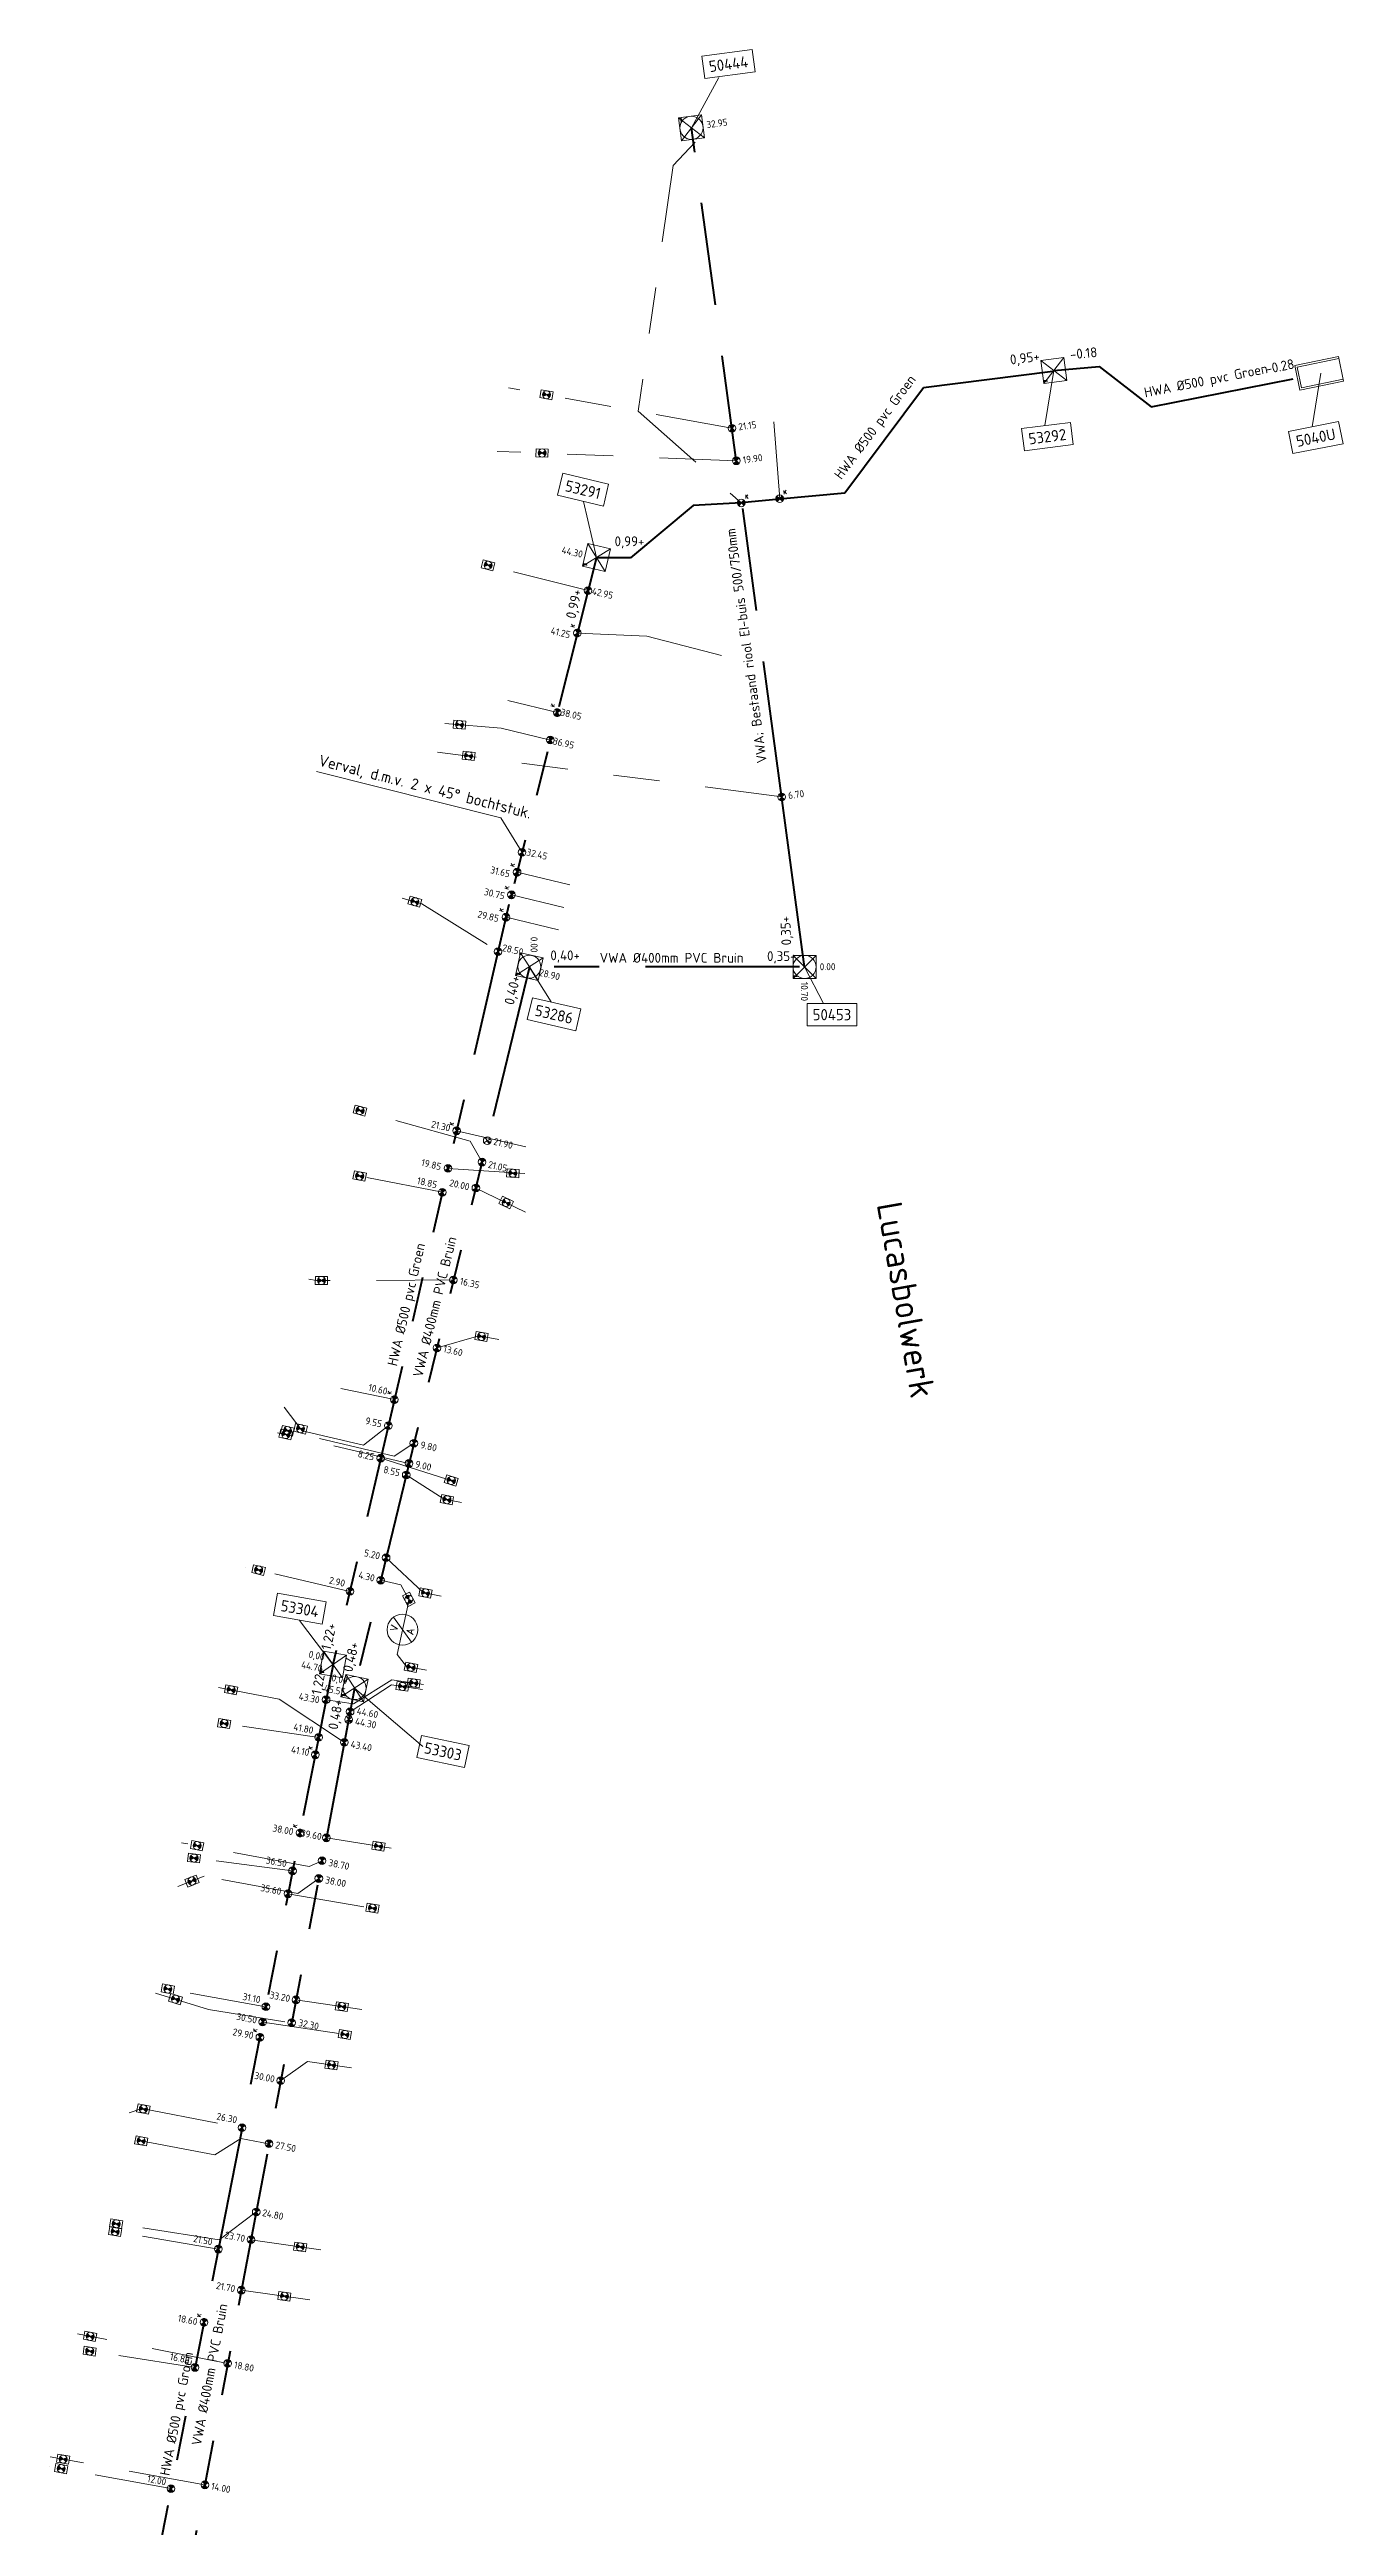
# Model space of a CAD drawing. Header units: metres. Extents: x 137020 to 137625, y 456122 to 456341.
# Drawn here: x 137063.1 to 137113.5, y 456228 to 456324.4 of the extents above; entities that cross this region are included whole.
import ezdxf

# ---------------------------------------------------------------- set-up
doc = ezdxf.new("R2010")
doc.units = ezdxf.units.M
for name, pattern in [('RI-GWA_KOLKAANSLUITING', [15.6, 3, -1.8, 1.8, -1.8, 1.8, -1.8, 1.8, -1.8]), ('RI-GWA_PVC', [18.45, 6, -1.8, 1.75, -1.8, 1.75, -1.8, 1.75, -1.8]), ('RI-HWA_BETON_EI', [32, 12, -2, 4, -2, 4, -2, 4, -2])]:
    doc.linetypes.add(name, pattern=pattern)
for name, color, linetype, lineweight in [('B-BH-OG-BEBOUWING_STRAATNAAM-T50', 7, 'Continuous', 9), ('B-WE-RI-VWA_TRANSPORTLEIDING_EI-buis 500-750mm-G', 251, 'RI-HWA_BETON_EI', 50), ('R-OI-RI-SWA_BOB-S', 7, 'Continuous', 9), ('R-OI-RI-SWA_PUTNUMMER-S', 7, 'Continuous', 15), ('R-VH-RI-MAATVOERING-T25', 7, 'Continuous', 9), ('R-VH-RI-MATERIAAL-T25', 7, 'Continuous', 9), ('R-WE-RI-HWA_HULPSTUK_ERFSCHEIDINGSPUT-125_FASE_RESTANT-S', 150, 'Continuous', 9), ('R-WE-RI-HWA_KOLKLEIDING_PVC_125-G', 3, 'RI-GWA_KOLKAANSLUITING', 18), ('R-WE-RI-HWA_RIOOLPUT-S', 150, 'Continuous', 9), ('R-WE-RI-HWA_TRANSPORTLEIDING_PVC_125-G', 150, 'RI-GWA_KOLKAANSLUITING', 18), ('R-WE-RI-HWA_TRANSPORTLEIDING_PVC_125-INLAAT-S', 150, 'Continuous', 9), ('R-WE-RI-HWA_TRANSPORTLEIDING_PVC_125-INLAATKOLK-S', 150, 'Continuous', 9), ('R-WE-RI-HWA_TRANSPORTLEIDING_PVC_500-G', 104, 'RI-GWA_PVC', 40), ('R-WE-RI-HWA_TRANSPORTLEIDING_VERVAL-S', 104, 'Continuous', 9), ('R-WE-RI-HWA_UITSTROOMBAK-S', 7, 'Continuous', 9), ('R-WE-RI-VWA_HULPSTUK_ERFSCHEIDINGSPUT-125_FASE_RESTANT-S', 30, 'Continuous', 9), ('R-WE-RI-VWA_RIOOLPUT-S', 20, 'Continuous', 9), ('R-WE-RI-VWA_TRANSPORTLEIDING_PVC_125-G', 30, 'RI-GWA_KOLKAANSLUITING', 18), ('R-WE-RI-VWA_TRANSPORTLEIDING_PVC_125-INLAAT-S', 30, 'Continuous', 9), ('R-WE-RI-VWA_TRANSPORTLEIDING_PVC_160_VERLOOP_125_FASE_BLIND-S', 30, 'Continuous', 9), ('R-WE-RI-VWA_TRANSPORTLEIDING_PVC_400-G', 20, 'RI-GWA_PVC', 40), ('R-WE-RI-VWA_VETAFSCHEIDER-RIOOLPUT-S', 20, 'Continuous', 9)]:
    doc.layers.add(name, color=color, linetype=linetype, lineweight=lineweight)

# ---------------------------------------------------------------- blocks, each defined once
blk = doc.blocks.new('SRI-HULP_ONTSTOP-SO')
at = {"linetype": 'Continuous', "lineweight": 9}
h = blk.add_hatch(color=0, dxfattribs=at)
edge = h.paths.add_edge_path()
edge.add_arc((0, 0), 1.05, 146.30993, 180)
edge.add_arc((0, 0), 1.05, 180, 213.69007)
edge.add_line((-0.87, -0.58), (0, 0))
edge.add_line((0, 0), (-0.87, 0.58))
h = blk.add_hatch(color=0, dxfattribs=at)
edge = h.paths.add_edge_path()
edge.add_line((0, 0), (0.87, -0.58))
edge.add_arc((0, 0), 1.05, 326.30993, 360)
edge.add_arc((0, 0), 1.05, 0, 33.69007)
edge.add_line((0.87, 0.58), (0, 0))
at = {"color": 0, "linetype": 'Continuous', "lineweight": 9}
for p, q in [((1.57, 1.05), (-1.58, 1.05)), ((-1.58, 1.05), (-1.58, -1.05)), ((0.87, 0.58), (-0.87, -0.58)), ((-0.87, 0.58), (0.87, -0.58)), ((1.57, -1.05), (1.57, 1.05)), ((-1.58, -1.05), (1.57, -1.05))]:
    blk.add_line(p, q, dxfattribs=at)
blk.add_circle((0, 0), 1.05, dxfattribs=at)
for tag in ['Commentaar', 'Z', 'Pointnumber']:
    blk.add_attdef(tag, (0, 0), '', height=0.2)
blk = doc.blocks.new('VWA_PUT')
at = {"color": 0, "linetype": 'Continuous', "lineweight": 9}
for p, q in [((0.3, 0.3), (-0.3, 0.3)), ((-0.3, 0.3), (-0.3, -0.3)), ((-0.3, 0.3), (0.3, -0.3)), ((0.3, 0.3), (-0.3, -0.3)), ((0.3, -0.3), (0.3, 0.3)), ((-0.3, -0.3), (0.3, -0.3))]:
    blk.add_line(p, q, dxfattribs=at)
blk.add_circle((0, 0), 0.3, dxfattribs=at)
at = {"color": 0, "linetype": 'Continuous', "lineweight": 9, "insert": (-0.3, -0.259), "char_height": 0.03775, "attachment_point": 7}
blk.add_mtext('\\Ftxt.shx|b0;VWA', dxfattribs=at)
for tag in ['Z', 'Commentaar', 'Pointnumber']:
    blk.add_attdef(tag, (0, 0), '', height=0.2)
blk = doc.blocks.new('HWA_PUT')
at = {"color": 0, "linetype": 'Continuous', "lineweight": 9}
for p, q in [((0.3, 0.3), (-0.3, 0.3)), ((-0.3, 0.3), (-0.3, -0.3)), ((-0.3, 0.3), (0.3, -0.3)), ((0.3, 0.3), (-0.3, -0.3)), ((0.3, -0.3), (0.3, 0.3)), ((-0.3, -0.3), (0.3, -0.3))]:
    blk.add_line(p, q, dxfattribs=at)
at = {"color": 0, "linetype": 'Continuous', "lineweight": 9, "insert": (-0.3, -0.259), "char_height": 0.03775, "attachment_point": 7}
blk.add_mtext('\\Ftxt.shx|b0;HWA', dxfattribs=at)
for tag in ['Z', 'Commentaar', 'Pointnumber']:
    blk.add_attdef(tag, (0, 0), '', height=0.2)
blk = doc.blocks.new('SRI-HULP_INLAAT_125MM-SO')
at = {"linetype": 'Continuous', "lineweight": 9}
h = blk.add_hatch(color=0, dxfattribs=at)
edge = h.paths.add_edge_path()
edge.add_arc((0, 0), 1, 135, 180)
edge.add_line((-1, 0), (-0.71, 0.71))
h = blk.add_hatch(color=0, dxfattribs=at)
edge = h.paths.add_edge_path()
edge.add_line((1, 0), (0, 0))
edge.add_line((0, 0), (0.71, -0.71))
edge.add_arc((0, 0), 1, 315, 360)
at = {"color": 0, "linetype": 'Continuous', "lineweight": 9}
for p, q in [((-0.71, 0.71), (0.71, -0.71)), ((-0.71, -0.71), (0.71, 0.71))]:
    blk.add_line(p, q, dxfattribs=at)
blk.add_circle((0, 0), 1, dxfattribs=at)
for tag in ['Commentaar', 'Z', 'Pointnumber']:
    blk.add_attdef(tag, (0, 0), '', height=0.2)
blk = doc.blocks.new('SRI-HULP_INLAAT_125MM-SO_1')
at = {"linetype": 'Continuous', "lineweight": 9}
h = blk.add_hatch(color=0, dxfattribs=at)
edge = h.paths.add_edge_path()
edge.add_arc((0, 0), 1, 135, 180)
edge.add_arc((0, 0), 1, 180, 225)
edge.add_line((-0.71, -0.71), (0, 0))
edge.add_line((0, 0), (-0.71, 0.71))
h = blk.add_hatch(color=0, dxfattribs=at)
edge = h.paths.add_edge_path()
edge.add_arc((0, 0), 1, 0, 45)
edge.add_line((0.71, 0.71), (0, 0))
edge.add_line((0, 0), (0.71, -0.71))
edge.add_arc((0, 0), 1, 315, 360)
at = {"color": 0, "linetype": 'Continuous', "lineweight": 9}
for p, q in [((-0.71, 0.71), (0.71, -0.71)), ((-0.71, -0.71), (0.71, 0.71))]:
    blk.add_line(p, q, dxfattribs=at)
blk.add_circle((0, 0), 1, dxfattribs=at)
for tag in ['Commentaar', 'Z', 'Pointnumber']:
    blk.add_attdef(tag, (0, 0), '', height=0.2)
blk = doc.blocks.new('SRI-HULP_INLAAT_Kolk-125MM-SO')
at = {"linetype": 'Continuous', "lineweight": 9}
h = blk.add_hatch(color=150, dxfattribs=at)
edge = h.paths.add_edge_path()
edge.add_arc((0, 0), 1, 135, 180)
edge.add_arc((0, 0), 1, 180, 225)
edge.add_line((-0.71, -0.71), (0, 0))
edge.add_line((0, 0), (-0.71, 0.71))
h = blk.add_hatch(color=150, dxfattribs=at)
edge = h.paths.add_edge_path()
edge.add_arc((0, 0), 1, 0, 45)
edge.add_line((0.71, 0.71), (0, 0))
edge.add_line((0, 0), (0.71, -0.71))
edge.add_arc((0, 0), 1, 315, 360)
at = {"color": 150, "linetype": 'Continuous', "lineweight": 9}
for p, q in [((-0.71, 0.71), (0.71, -0.71)), ((-0.71, -0.71), (0.71, 0.71))]:
    blk.add_line(p, q, dxfattribs=at)
blk.add_circle((0, 0), 1, dxfattribs=at)
at = {"color": 150, "linetype": 'Continuous', "lineweight": 0}
for start, end in [(135, 180), (180, 225), (0, 45), (315, 0)]:
    blk.add_arc((0, 0), 1, start, end, dxfattribs=at)
at = {"color": 150, "linetype": 'Continuous', "lineweight": 9, "insert": (1.54, 1.56), "char_height": 0.9438, "attachment_point": 5}
blk.add_mtext('\\Ftxt.shx|b0;K', dxfattribs=at)
for tag in ['Commentaar', 'Z', 'Pointnumber']:
    blk.add_attdef(tag, (0, 0), '', height=0.2)
blk = doc.blocks.new('SRI-AFSCHEIDER_VET-SO')
at = {"color": 0, "linetype": 'Continuous', "lineweight": 9}
blk.add_line((-2.66, -2.99), (2.66, 2.99), dxfattribs=at)
blk.add_circle((0, 0), 4, dxfattribs=at)
at = {"color": 0, "linetype": 'Continuous', "lineweight": 9, "char_height": 1.8498, "attachment_point": 5}
for s, insert in [('\\Ftxt.shx|b0;V', (-0.03, 2.2)), ('\\Ftxt.shx|b0;A', (0, -2.08))]:
    blk.add_mtext(s, dxfattribs=dict(at, insert=insert))
for tag in ['Commentaar', 'Z', 'Pointnumber']:
    blk.add_attdef(tag, (0, 0), '', height=0.2)
blk = doc.blocks.new('SRI-UITSTROOMBAK-SO')
at = {"color": 150, "linetype": 'Continuous', "lineweight": 9}
for p, q in [((-3.25, 11.56), (3.25, 11.56)), ((-3.25, 0), (-3.25, 11.56)), ((-2.75, 0.5), (-2.75, 11.56)), ((2.75, 0.5), (2.75, 11.56)), ((3.25, 0), (3.25, 11.56)), ((3.25, 0), (-3.25, 0)), ((-2.75, 0.5), (2.75, 0.5))]:
    blk.add_line(p, q, dxfattribs=at)
at = {"color": 7, "linetype": 'Continuous', "lineweight": 9}
for q in [(-3.25, 11.56), (3.25, 0)]:
    blk.add_line((-3.25, 0), q, dxfattribs=at)
for tag in ['Commentaar', 'Z', 'Pointnumber']:
    blk.add_attdef(tag, (0, 0), '', height=0.2)

msp = doc.modelspace()

# ---------------------------------------------------------------- linework, layer by layer
at = {"layer": 'B-WE-RI-VWA_TRANSPORTLEIDING_EI-buis 500-750mm-G'}
msp.add_lwpolyline([(137092.524, 456288.695), (137088.119, 456321.351)], dxfattribs=at)
at = {"layer": 'R-OI-RI-SWA_PUTNUMMER-S'}
msp.add_line((137092.524, 456288.695), (137093.253, 456287.274), dxfattribs=at)
for points in [[(137088.119, 456321.351), (137089.178, 456323.315)], [(137102.227, 456311.905), (137101.882, 456309.763)], [(137112.625, 456311.802), (137112.289, 456309.717)], [(137084.418, 456304.63), (137083.909, 456306.808)], [(137073.524, 456296.306), (137080.697, 456294.497), (137081.524, 456293.154)], [(137081.805, 456288.706), (137082.652, 456287.333)], [(137074.16, 456261.551), (137072.861, 456263.264)], [(137075, 456260.631), (137077.654, 456258.355)]]:
    msp.add_lwpolyline(points, dxfattribs=at)
at = {"layer": 'R-WE-RI-HWA_KOLKLEIDING_PVC_125-G'}
for points in [[(137088.268, 456320.796), (137087.404, 456319.884), (137086.042, 456310.33), (137090.057, 456306.754)], [(137091.553, 456306.915), (137091.284, 456310.505)], [(137083.677, 456301.69), (137086.382, 456301.57), (137090.602, 456300.477)], [(137082.896, 456298.594), (137080.97, 456299.061)], [(137083.381, 456291.886), (137081.33, 456292.382)], [(137083.154, 456291.006), (137081.108, 456291.502)], [(137082.938, 456290.136), (137080.898, 456290.631)], [(137078.972, 456282.318), (137081.663, 456281.7)], [(137076.549, 456271.859), (137074.462, 456272.295)]]:
    msp.add_lwpolyline(points, dxfattribs=at)
at = {"layer": 'R-WE-RI-HWA_TRANSPORTLEIDING_PVC_125-G'}
for p, q in [((137071.546, 456248.23), (137067.243, 456249.011)), ((137069.694, 456238.799), (137065.207, 456239.568)), ((137068.788, 456234.194), (137064.147, 456234.913)), ((137067.85, 456229.48), (137063.122, 456230.341))]:
    msp.add_line(p, q, dxfattribs=at)
for points in [[(137084.092, 456303.34), (137079.837, 456304.419)], [(137078.51, 456298.17), (137080.711, 456297.991), (137082.627, 456297.526)], [(137076.857, 456291.367), (137077.613, 456291.153), (137080.588, 456289.293)], [(137078.418, 456279.927), (137074.487, 456280.701)], [(137078.634, 456280.858), (137081.961, 456280.628)], [(137076.313, 456270.842), (137075.348, 456270.085), (137072.955, 456270.637), (137072.253, 456271.56)], [(137076.02, 456269.578), (137079.315, 456268.539)], [(137074.819, 456264.395), (137070.768, 456265.338), (137070.768, 456265.338)], [(137077.688, 456260.774), (137076.457, 456260.955), (137074.964, 456260.014), (137073.893, 456260.181)], [(137073.604, 456258.713), (137069.41, 456259.322)], [(137072.585, 456253.52), (137068.152, 456254.091)], [(137072.407, 456252.627), (137075.979, 456252.016)], [(137071.426, 456247.636), (137075.108, 456247.075)], [(137066.221, 456244.098), (137066.71, 456244.267), (137070.621, 456243.523)]]:
    msp.add_lwpolyline(points, dxfattribs=at)
at = {"layer": 'R-WE-RI-HWA_TRANSPORTLEIDING_PVC_500-G'}
for points in [[(137102.189, 456311.867), (137097.153, 456311.23), (137094.088, 456307.128), (137091.546, 456306.897), (137090.052, 456306.753), (137088.187, 456306.658), (137085.748, 456304.618), (137084.448, 456304.617)], [(137102.227, 456311.905), (137103.995, 456312.068), (137106.014, 456310.488), (137111.542, 456311.587)], [(137084.418, 456304.63), (137081.012, 456291.12), (137074.16, 456261.551)], [(137074.161, 456261.545), (137065.552, 456217.707)]]:
    msp.add_lwpolyline(points, dxfattribs=at)
at = {"layer": 'R-WE-RI-VWA_TRANSPORTLEIDING_PVC_125-G'}
msp.add_line((137070.062, 456234.353), (137064.216, 456235.5), dxfattribs=at)
for points in [[(137089.696, 456309.658), (137080.989, 456311.23)], [(137089.867, 456308.393), (137080.557, 456308.759)], [(137091.632, 456295.31), (137078.235, 456297.06)], [(137079.962, 456281.1), (137079.5, 456281.91), (137075.023, 456283.16)], [(137081.653, 456279.158), (137079.723, 456280.092)], [(137078.849, 456276.516), (137073.517, 456276.487), (137073.223, 456276.546)], [(137078.21, 456273.869), (137079.837, 456274.336), (137080.618, 456274.203)], [(137077.119, 456269.373), (137071.999, 456270.568)], [(137077.308, 456270.159), (137076.548, 456269.655), (137072.042, 456270.72)], [(137077.011, 456268.925), (137078.489, 456267.984), (137079.167, 456267.85)], [(137076.229, 456265.703), (137077.675, 456264.351), (137078.372, 456264.211)], [(137076.019, 456264.829), (137076.806, 456264.648), (137077.11, 456264.084), (137077.074, 456263.897)], [(137077.084, 456263.893), (137076.66, 456261.933)], [(137076.66, 456261.933), (137077.019, 456261.478), (137077.795, 456261.329)], [(137069.706, 456260.659), (137072.061, 456260.197), (137074.603, 456258.521)], [(137077.65, 456260.58), (137076.437, 456260.761), (137074.827, 456259.712)], [(137073.736, 456253.913), (137073.229, 456253.686), (137068.262, 456254.614)], [(137073.903, 456254.805), (137076.427, 456254.401)], [(137073.608, 456253.222), (137072.787, 456252.633), (137069.14, 456253.314), (137068.114, 456252.91)], [(137067.255, 456248.766), (137069.317, 456248.128), (137072.547, 456247.606)], [(137072.719, 456248.5), (137075.288, 456248.123)], [(137072.126, 456245.356), (137073.161, 456246.102), (137074.88, 456245.853)], [(137071.668, 456242.9), (137070.565, 456243.098), (137069.559, 456242.466), (137065.936, 456243.158)], [(137071.17, 456240.246), (137069.722, 456239.165), (137065.197, 456239.866)], [(137070.964, 456239.166), (137073.683, 456238.769)], [(137070.593, 456237.201), (137073.262, 456236.826)], [(137069.172, 456229.626), (137063.148, 456230.719)]]:
    msp.add_lwpolyline(points, dxfattribs=at)
at = {"layer": 'R-WE-RI-VWA_TRANSPORTLEIDING_PVC_400-G'}
for points in [[(137092.326, 456288.7), (137081.806, 456288.706), (137075.001, 456260.633)], [(137075, 456260.631), (137066.589, 456215.867)]]:
    msp.add_lwpolyline(points, dxfattribs=at)

# ---------------------------------------------------------------- block references
at = {"layer": 'R-WE-RI-HWA_HULPSTUK_ERFSCHEIDINGSPUT-125_FASE_RESTANT-S', "linetype": 'Continuous', "xscale": 0.1500000059604645, "yscale": 0.1500000059604645}
for p, rotation in [((137080.199, 456304.327), 345.7702628371599), ((137079.085, 456298.123), 355.3494618765875), ((137077.35, 456291.234), 344.1737470912853), ((137075.197, 456280.559), 348.8643525696567), ((137081.166, 456280.666), 356.0406470039093), ((137072.896, 456270.726), 347.0054689145464), ((137078.767, 456268.711), 342.4896778001983), ((137071.264, 456265.226), 346.8841500839234), ((137077.303, 456260.83), 351.6340884027027), ((137069.924, 456259.252), 351.7413590939341), ((137068.747, 456254.015), 352.6581114014083), ((137075.697, 456252.065), 350.2996095214603), ((137067.731, 456248.922), 349.7165522759079), ((137074.622, 456247.15), 351.3384849562727), ((137066.777, 456244.254), 349.2180695520765), ((137065.679, 456239.486), 350.2685206833042), ((137064.687, 456234.829), 351.1909093411743), ((137063.579, 456230.255), 349.6765010311701)]:
    msp.add_blockref('SRI-HULP_ONTSTOP-SO', p, dxfattribs=dict(at, rotation=rotation))
at = {"layer": 'R-WE-RI-HWA_RIOOLPUT-S', "linetype": 'Continuous', "xscale": 1.5, "yscale": 1.5}
for p, rotation in [((137102.227, 456311.905), 7.213261322020453), ((137084.418, 456304.63), 346.6066771052716), ((137074.16, 456261.551), 349.9999999999928)]:
    msp.add_blockref('HWA_PUT', p, dxfattribs=dict(at, rotation=rotation))
at = {"layer": 'R-WE-RI-HWA_TRANSPORTLEIDING_PVC_125-INLAAT-S', "linetype": 'Continuous', "xscale": 0.1500000059604645, "yscale": 0.1500000059604645}
for p, rotation in [((137084.092, 456303.34), 76.60667710527163), ((137082.627, 456297.526), 76.60667710527163), ((137080.588, 456289.293), 76.60667710527163), ((137078.634, 456280.858), 76.95437502497239), ((137078.418, 456279.927), 76.95437502497239), ((137076.313, 456270.842), 76.95437502497239), ((137076.02, 456269.578), 76.95437502497239), ((137074.819, 456264.395), 76.95437502497239), ((137073.893, 456260.181), 78.88966159534444), ((137073.604, 456258.713), 78.88966159534444), ((137072.585, 456253.52), 78.88966159534444), ((137072.407, 456252.627), 78.88966159534444), ((137071.426, 456247.636), 78.88966159534444), ((137071.546, 456248.23), 78.88966159534444), ((137070.621, 456243.523), 78.88966159534444), ((137069.694, 456238.799), 78.88966159534444), ((137068.788, 456234.194), 78.88966159534444), ((137067.85, 456229.48), 78.88966159534444)]:
    msp.add_blockref('SRI-HULP_INLAAT_125MM-SO_1', p, dxfattribs=dict(at, rotation=rotation))
at = {"layer": 'R-WE-RI-HWA_TRANSPORTLEIDING_PVC_125-INLAATKOLK-S', "linetype": 'Continuous', "xscale": 0.1500000059604645, "yscale": 0.1500000059604645}
for p, rotation in [((137090.057, 456306.754), 2.939097684211969), ((137091.553, 456306.915), 5.478103663544685), ((137083.677, 456301.69), 76.60667710527163), ((137082.896, 456298.594), 76.60667710527163), ((137081.33, 456292.382), 76.60667710527163), ((137081.108, 456291.502), 76.60667710527163), ((137080.898, 456290.631), 76.60667710527163), ((137078.972, 456282.318), 78.88966159534444), ((137076.549, 456271.859), 78.88966159534444), ((137073.472, 456258.035), 78.88966159534444), ((137072.874, 456254.993), 78.88966159534444), ((137071.313, 456247.041), 78.88966159534444), ((137069.135, 456235.949), 78.88966159534444)]:
    msp.add_blockref('SRI-HULP_INLAAT_Kolk-125MM-SO', p, dxfattribs=dict(at, rotation=rotation))
at = {"layer": 'R-WE-RI-HWA_TRANSPORTLEIDING_VERVAL-S', "linetype": 'Continuous', "xscale": 0.1500000059604645, "yscale": 0.1500000059604645, "rotation": 76.60667710527163}
msp.add_blockref('SRI-HULP_INLAAT_125MM-SO_1', (137081.524, 456293.154), dxfattribs=at)
at = {"layer": 'R-WE-RI-HWA_UITSTROOMBAK-S', "linetype": 'Continuous', "xscale": 0.1500000059604645, "yscale": 0.1500000059604645, "rotation": 281.7100870000071}
msp.add_blockref('SRI-UITSTROOMBAK-SO', (137111.71, 456311.622), dxfattribs=at)
at = {"layer": 'R-WE-RI-VWA_HULPSTUK_ERFSCHEIDINGSPUT-125_FASE_RESTANT-S', "linetype": 'Continuous', "xscale": 0.1500000059604645, "yscale": 0.1500000059604645}
for p, rotation in [((137082.472, 456310.963), 349.7624668857629), ((137082.302, 456308.697), 357.7516290811645), ((137079.44, 456296.91), 352.5581741797145), ((137075.213, 456283.106), 344.4016602287141), ((137080.905, 456279.525), 334.1675501602326), ((137073.709, 456276.494), 359.6938632417738), ((137079.944, 456274.316), 350.2987363006787), ((137072.387, 456270.649), 346.7019087719009), ((137072.322, 456270.499), 346.8718524132673), ((137078.597, 456267.962), 348.772151253357), ((137077.113, 456264.086), 298.3737156275806), ((137077.761, 456264.334), 348.6185434128463), ((137077.199, 456261.442), 349.1474478887302), ((137070.193, 456260.564), 348.9125005639163), ((137076.865, 456260.697), 351.5110340397292), ((137068.867, 456254.499), 349.4244634863773), ((137075.929, 456254.481), 350.9146301512455), ((137068.671, 456253.124), 21.5341843395522), ((137068.026, 456248.527), 342.817851378634), ((137074.504, 456248.238), 351.6534707034948), ((137074.1, 456245.965), 351.7643896968753), ((137066.694, 456243.012), 349.1791836866377), ((137065.721, 456239.785), 351.1945420423281), ((137072.882, 456238.886), 351.7112944261224), ((137072.269, 456236.965), 351.992275797721), ((137064.703, 456235.405), 348.8954954527172), ((137063.652, 456230.627), 349.7132077749804)]:
    msp.add_blockref('SRI-HULP_ONTSTOP-SO', p, dxfattribs=dict(at, rotation=rotation))
at = {"layer": 'R-WE-RI-VWA_RIOOLPUT-S', "linetype": 'Continuous', "xscale": 1.5, "yscale": 1.5}
for p, rotation in [((137088.119, 456321.351), 277.6820556134793), ((137081.805, 456288.706), 348.0000000000115), ((137092.524, 456288.695), 359.9675768291872), ((137075.001, 456260.633), 348.0000000000115)]:
    msp.add_blockref('VWA_PUT', p, dxfattribs=dict(at, rotation=rotation))
at = {"layer": 'R-WE-RI-VWA_TRANSPORTLEIDING_PVC_125-INLAAT-S', "linetype": 'Continuous', "xscale": 0.1500000059604645, "yscale": 0.1500000059604645}
for p, rotation in [((137089.696, 456309.658), 272.2320909516901), ((137089.867, 456308.393), 272.2320909516901), ((137091.632, 456295.31), 272.2320909516901), ((137079.962, 456281.1), 76.37524890694291), ((137079.723, 456280.092), 76.37524890694291), ((137078.849, 456276.516), 76.37524890694291), ((137078.21, 456273.869), 76.37524890694291), ((137077.308, 456270.159), 76.37524890694291), ((137077.011, 456268.925), 76.37524890694291), ((137077.119, 456269.373), 76.37524890694291), ((137076.019, 456264.829), 76.37524890694291), ((137076.229, 456265.703), 76.37524890694291), ((137074.827, 456259.712), 79.35871238581224), ((137074.603, 456258.521), 79.35871238581224), ((137073.903, 456254.805), 79.35871238581224), ((137073.736, 456253.913), 79.35871238581224), ((137073.608, 456253.222), 79.35871238581224), ((137072.719, 456248.5), 79.35871238581224), ((137072.547, 456247.606), 79.35871238581224), ((137072.126, 456245.356), 79.35871238581224), ((137071.668, 456242.9), 79.35871238581224), ((137071.17, 456240.246), 79.35871238581224), ((137070.964, 456239.166), 79.35871238581224), ((137070.593, 456237.201), 79.35871238581224), ((137070.062, 456234.353), 79.35871238581224), ((137069.172, 456229.626), 79.35871238581224)]:
    msp.add_blockref('SRI-HULP_INLAAT_125MM-SO_1', p, dxfattribs=dict(at, rotation=rotation))
at = {"layer": 'R-WE-RI-VWA_TRANSPORTLEIDING_PVC_160_VERLOOP_125_FASE_BLIND-S', "linetype": 'Continuous', "xscale": 0.1500000059604645, "yscale": 0.1500000059604645}
for p, rotation in [((137080.164, 456281.934), 346.3752489069449), ((137074.77, 456259.409), 349.3587123858139)]:
    msp.add_blockref('SRI-HULP_INLAAT_125MM-SO', p, dxfattribs=dict(at, rotation=rotation))
at = {"layer": 'R-WE-RI-VWA_VETAFSCHEIDER-RIOOLPUT-S', "linetype": 'Continuous', "xscale": 0.1500000059604645, "yscale": 0.1500000059604645, "rotation": 77.79832148855036}
msp.add_blockref('SRI-AFSCHEIDER_VET-SO', (137076.865, 456262.905), dxfattribs=at)

# ---------------------------------------------------------------- texts
at = {"layer": 'B-BH-OG-BEBOUWING_STRAATNAAM-T50', "insert": (137096.481, 456275.745), "char_height": 0.98425, "attachment_point": 5, "rotation": 280}
msp.add_mtext('\\fNLCS-ISO|i0|b0;Lucasbolwerk', dxfattribs=at)
at = {"layer": 'R-OI-RI-SWA_BOB-S', "char_height": 0.38276}
for s, insert, attachment_point, rotation in [('\\fNLCS-ISO|i0|b0;0,95+', (137100.558, 456312.046), 7, 7.21326), ('\\fNLCS-ISO|i0|b0;-0.18', (137102.875, 456312.338), 7, 5.25956), ('\\fNLCS-ISO|i0|b0;-0.28', (137110.509, 456311.768), 7, 11.25317), ('\\fNLCS-ISO|i0|b0;0,99+', (137085.125, 456304.978), 7, 0.0814), ('\\fNLCS-ISO|i0|b0;0,99+', (137083.677, 456302.198), 7, 76.60668), ('\\fNLCS-ISO|i0|b0;0,35+', (137092.05, 456290.691), 9, 92.23209), ('\\fNLCS-ISO|i0|b0;0,40+', (137082.625, 456288.867), 7, 359.96758), ('\\fNLCS-ISO|i0|b0;0,35+', (137091.061, 456288.835), 7, 359.96758), ('\\fNLCS-ISO|i0|b0;0,40+', (137081.281, 456287.173), 7, 76.37525), ('\\fNLCS-ISO|i0|b0;1,22+', (137074.151, 456262.063), 7, 76.95438), ('\\fNLCS-ISO|i0|b0;0,48+', (137074.99, 456261.207), 7, 76.37525), ('\\fNLCS-ISO|i0|b0;1,22+', (137073.775, 456260.33), 7, 78.88966), ('\\fNLCS-ISO|i0|b0;0,48+', (137074.426, 456258.974), 7, 79.35871)]:
    msp.add_mtext(s, dxfattribs=dict(at, insert=insert, attachment_point=attachment_point, rotation=rotation))
at = {"layer": 'R-OI-RI-SWA_PUTNUMMER-S', "char_height": 0.43744, "bg_fill": 16, "box_fill_scale": 1.5, "bg_fill_color": 257, "bg_fill_transparency": 0}
for s, insert, attachment_point, rotation in [('\\fNLCS-ISO|i0|b0;50444', (137088.803, 456323.73), 4, 7.68206), ('\\fNLCS-ISO|i0|b0;53292', (137101.219, 456309.459), 1, 7.21326), ('\\fNLCS-ISO|i0|b0;5040U', (137111.627, 456309.357), 1, 11.25317), ('\\fNLCS-ISO|i0|b0;53291', (137083.216, 456307.432), 4, 346.60668), ('\\fNLCS-ISO|i0|b0;53286', (137082.088, 456287.235), 1, 346.95438), ('\\fNLCS-ISO|i0|b0;50453', (137092.839, 456287.058), 1, 359.96758), ('\\fNLCS-ISO|i0|b0;53304', (137072.173, 456264.067), 1, 350), ('\\fNLCS-ISO|i0|b0;53303', (137077.769, 456258.533), 1, 348)]:
    msp.add_mtext(s, dxfattribs=dict(at, insert=insert, attachment_point=attachment_point, rotation=rotation))
at = {"layer": 'R-OI-RI-SWA_PUTNUMMER-S', "insert": (137073.608, 456296.702), "char_height": 0.43744, "attachment_point": 4, "rotation": 345.84923}
msp.add_mtext('\\fNLCS-ISO|i0|b0;Verval, d.m.v. 2 x 45° bochtstuk.', dxfattribs=at)
at = {"layer": 'R-VH-RI-MAATVOERING-T25', "char_height": 0.2734}
for s, insert, attachment_point, rotation in [('\\fNLCS-ISO|i0|b0;32.95', (137088.702, 456321.469), 4, 7.68206), ('\\fNLCS-ISO|i0|b0;21.15', (137089.946, 456309.71), 4, 7.68206), ('\\fNLCS-ISO|i0|b0;19.90', (137090.119, 456308.421), 4, 7.68206), ('\\fNLCS-ISO|i0|b0;44.30', (137083.883, 456304.747), 6, 346.95438), ('\\fNLCS-ISO|i0|b0;42.95', (137085.063, 456303.143), 6, 346.95438), ('\\fNLCS-ISO|i0|b0;41.25', (137083.397, 456301.617), 6, 346.95438), ('\\fNLCS-ISO|i0|b0;38.05', (137083.834, 456298.434), 6, 346.95438), ('\\fNLCS-ISO|i0|b0;36.95', (137083.548, 456297.311), 6, 346.95438), ('\\fNLCS-ISO|i0|b0;6.70', (137091.881, 456295.364), 4, 7.68206), ('\\fNLCS-ISO|i0|b0;32.45', (137082.505, 456292.991), 6, 346.95438), ('\\fNLCS-ISO|i0|b0;31.65', (137081.047, 456292.31), 6, 346.95438), ('\\fNLCS-ISO|i0|b0;30.75', (137080.841, 456291.449), 6, 346.95438), ('\\fNLCS-ISO|i0|b0;29.85', (137080.613, 456290.572), 6, 346.95438), ('\\fNLCS-ISO|i0|b0;28.50', (137081.56, 456289.269), 6, 346.95438), ('\\fNLCS-ISO|i0|b0;0.00', (137081.989, 456289.87), 4, 269.96758), ('\\fNLCS-ISO|i0|b0;28.90', (137082.994, 456288.304), 6, 346.95438), ('\\fNLCS-ISO|i0|b0;0.00', (137093.112, 456288.705), 4, 359.96758), ('\\fNLCS-ISO|i0|b0;10.70', (137092.516, 456288.115), 4, 269.96758), ('\\fNLCS-ISO|i0|b0;21.30', (137078.723, 456282.418), 6, 346.95438), ('\\fNLCS-ISO|i0|b0;21.90', (137080.422, 456281.914), 4, 346.95438), ('\\fNLCS-ISO|i0|b0;18.85', (137078.212, 456280.21), 6, 346.95438), ('\\fNLCS-ISO|i0|b0;19.85', (137078.373, 456280.916), 6, 346.95438), ('\\fNLCS-ISO|i0|b0;20.00', (137079.471, 456280.129), 6, 346.95438), ('\\fNLCS-ISO|i0|b0;21.05', (137080.206, 456281.019), 4, 346.95438), ('\\fNLCS-ISO|i0|b0;16.35', (137079.11, 456276.48), 4, 346.95438), ('\\fNLCS-ISO|i0|b0;13.60', (137078.466, 456273.843), 4, 346.95438), ('\\fNLCS-ISO|i0|b0;10.60', (137076.28, 456272.174), 6, 346.95438), ('\\fNLCS-ISO|i0|b0;9.55', (137076.063, 456270.903), 6, 346.95438), ('\\fNLCS-ISO|i0|b0;8.25', (137075.762, 456269.616), 6, 346.95438), ('\\fNLCS-ISO|i0|b0;9.80', (137077.571, 456270.109), 4, 346.95438), ('\\fNLCS-ISO|i0|b0;8.55', (137076.767, 456269.001), 6, 346.95438), ('\\fNLCS-ISO|i0|b0;9.00', (137077.374, 456269.358), 4, 346.95438), ('\\fNLCS-ISO|i0|b0;5.20', (137075.986, 456265.764), 6, 346.95438), ('\\fNLCS-ISO|i0|b0;4.30', (137075.78, 456264.903), 6, 346.95438), ('\\fNLCS-ISO|i0|b0;2.90', (137074.624, 456264.7), 6, 346.95438), ('\\fNLCS-ISO|i0|b0;0,00\\P44.70', (137073.787, 456261.615), 6, 348.88966), ('\\fNLCS-ISO|i0|b0;0,00\\P45.55', (137074.682, 456260.696), 6, 348.88966), ('\\fNLCS-ISO|i0|b0;43.30', (137073.636, 456260.162), 6, 348.88966), ('\\fNLCS-ISO|i0|b0;41.80', (137073.392, 456258.983), 6, 348.88966), ('\\fNLCS-ISO|i0|b0;44.30', (137075.027, 456259.347), 4, 348.88966), ('\\fNLCS-ISO|i0|b0;44.60', (137075.094, 456259.753), 4, 348.88966), ('\\fNLCS-ISO|i0|b0;41.10', (137073.234, 456258.118), 6, 348.88966), ('\\fNLCS-ISO|i0|b0;43.40', (137074.855, 456258.458), 4, 348.88966), ('\\fNLCS-ISO|i0|b0;38.00', (137072.615, 456255.037), 6, 348.88966), ('\\fNLCS-ISO|i0|b0;39.60', (137073.716, 456254.845), 6, 348.88966), ('\\fNLCS-ISO|i0|b0;36.50', (137072.356, 456253.791), 6, 348.88966), ('\\fNLCS-ISO|i0|b0;38.70', (137073.99, 456253.845), 4, 348.88966), ('\\fNLCS-ISO|i0|b0;35.60', (137072.15, 456252.713), 6, 348.88966), ('\\fNLCS-ISO|i0|b0;38.00', (137073.864, 456253.174), 4, 348.88966), ('\\fNLCS-ISO|i0|b0;31.10', (137071.336, 456248.5), 6, 348.88966), ('\\fNLCS-ISO|i0|b0;33.20', (137072.488, 456248.544), 6, 348.88966), ('\\fNLCS-ISO|i0|b0;30.50', (137071.197, 456247.708), 6, 348.88966), ('\\fNLCS-ISO|i0|b0;32.30', (137072.82, 456247.616), 4, 348.88966), ('\\fNLCS-ISO|i0|b0;29.90', (137071.062, 456247.105), 6, 348.88966), ('\\fNLCS-ISO|i0|b0;30.00', (137071.888, 456245.41), 6, 348.88966), ('\\fNLCS-ISO|i0|b0;26.30', (137070.423, 456243.822), 6, 348.88966), ('\\fNLCS-ISO|i0|b0;27.50', (137071.923, 456242.861), 4, 348.88966), ('\\fNLCS-ISO|i0|b0;24.80', (137071.415, 456240.224), 4, 348.88966), ('\\fNLCS-ISO|i0|b0;21.50', (137069.468, 456239.075), 6, 348.88966), ('\\fNLCS-ISO|i0|b0;23.70', (137070.732, 456239.204), 6, 348.88966), ('\\fNLCS-ISO|i0|b0;21.70', (137070.348, 456237.247), 6, 348.88966), ('\\fNLCS-ISO|i0|b0;18.60', (137068.881, 456235.97), 6, 348.88966), ('\\fNLCS-ISO|i0|b0;16.80', (137068.574, 456234.473), 6, 348.88966), ('\\fNLCS-ISO|i0|b0;18.80', (137070.314, 456234.304), 4, 348.88966), ('\\fNLCS-ISO|i0|b0;12.00', (137067.662, 456229.733), 6, 348.88966), ('\\fNLCS-ISO|i0|b0;14.00', (137069.423, 456229.584), 4, 348.88966)]:
    msp.add_mtext(s, dxfattribs=dict(at, insert=insert, attachment_point=attachment_point, rotation=rotation))
at = {"layer": 'R-VH-RI-MATERIAAL-T25', "char_height": 0.38276}
for s, insert, attachment_point, rotation in [('\\fNLCS-ISO|i0|b0;HWA Ø500 pvc Groen', (137093.645, 456307.865), 1, 53.23213), ('\\fNLCS-ISO|i0|b0;HWA Ø500 pvc Groen', (137105.713, 456311.231), 1, 11.25317), ('\\fNLCS-ISO|i0|b0;VWA; Bestaand riool EI-buis 500/750mm', (137089.649, 456305.759), 6, 97.68206), ('\\fNLCS-ISO|i0|b0;HWA Ø500 pvc Groen', (137076.274, 456273.224), 1, 76.92512), ('\\fNLCS-ISO|i0|b0;VWA Ø400mm PVC Bruin', (137077.266, 456272.793), 1, 76.19554), ('\\fNLCS-ISO|i0|b0;VWA Ø400mm PVC Bruin', (137068.646, 456231.199), 1, 79.35871), ('\\fNLCS-ISO|i0|b0;HWA Ø500 pvc Groen', (137067.41, 456230.033), 1, 78.88966)]:
    msp.add_mtext(s, dxfattribs=dict(at, insert=insert, attachment_point=attachment_point, rotation=rotation))
at = {"layer": 'R-VH-RI-MATERIAAL-T25', "insert": (137084.544, 456289.243), "char_height": 0.38276, "attachment_point": 1}
msp.add_mtext('\\fNLCS-ISO|i0|b0;VWA Ø400mm PVC Bruin', dxfattribs=at)

doc.saveas('drawing.dxf')
